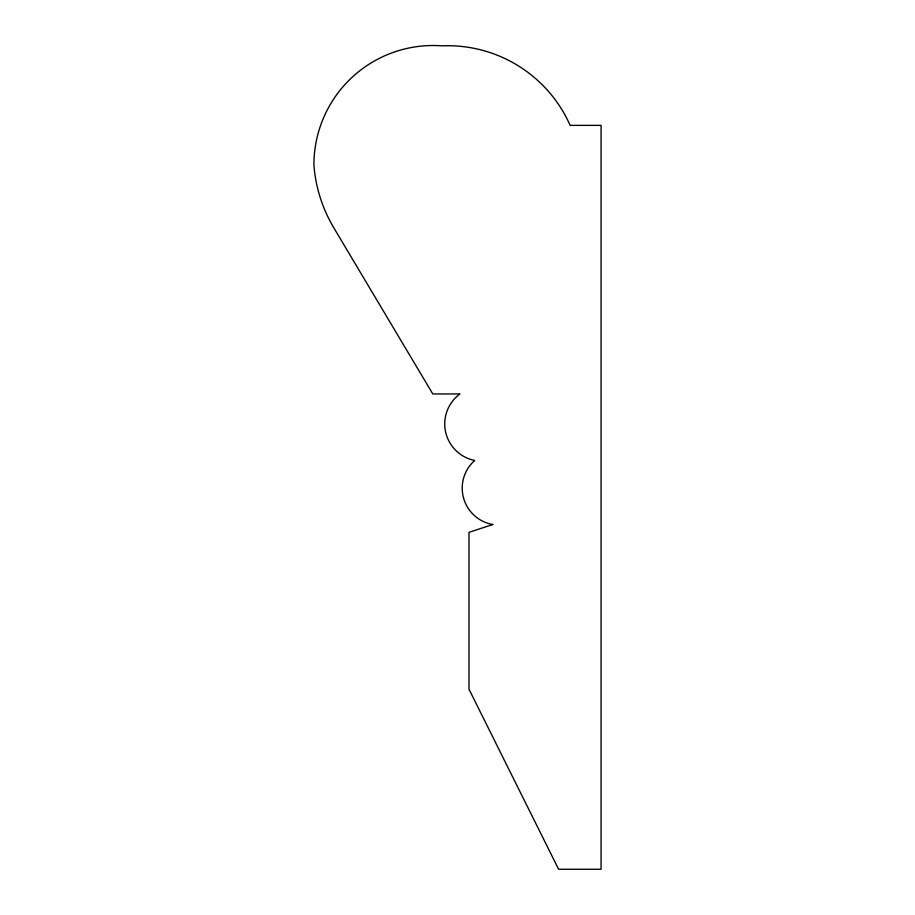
<?xml version="1.0" encoding="UTF-8"?>
<svg xmlns="http://www.w3.org/2000/svg" width="915" height="915" viewBox="0 0 915 915"><rect width="100%" height="100%" fill="white"/><g stroke="black" fill="none" stroke-linecap="round" stroke-linejoin="round"><path stroke-width="1.37" d="M492.796 524.512L468.995 532.336L468.995 689.212L558.607 869.25L601.075 869.25L601.075 125.366L570.148 125.366A133.865 133.865 0 0 0 442.037 45.841A119.259 119.259 0 0 0 313.925 165.123A143.998 143.998 0 0 0 333.712 227.652L432.795 393.953L459.913 393.953A37.229 37.229 0 0 0 474.713 460.462A36.909 36.909 0 0 0 492.796 524.512"/></g></svg>
